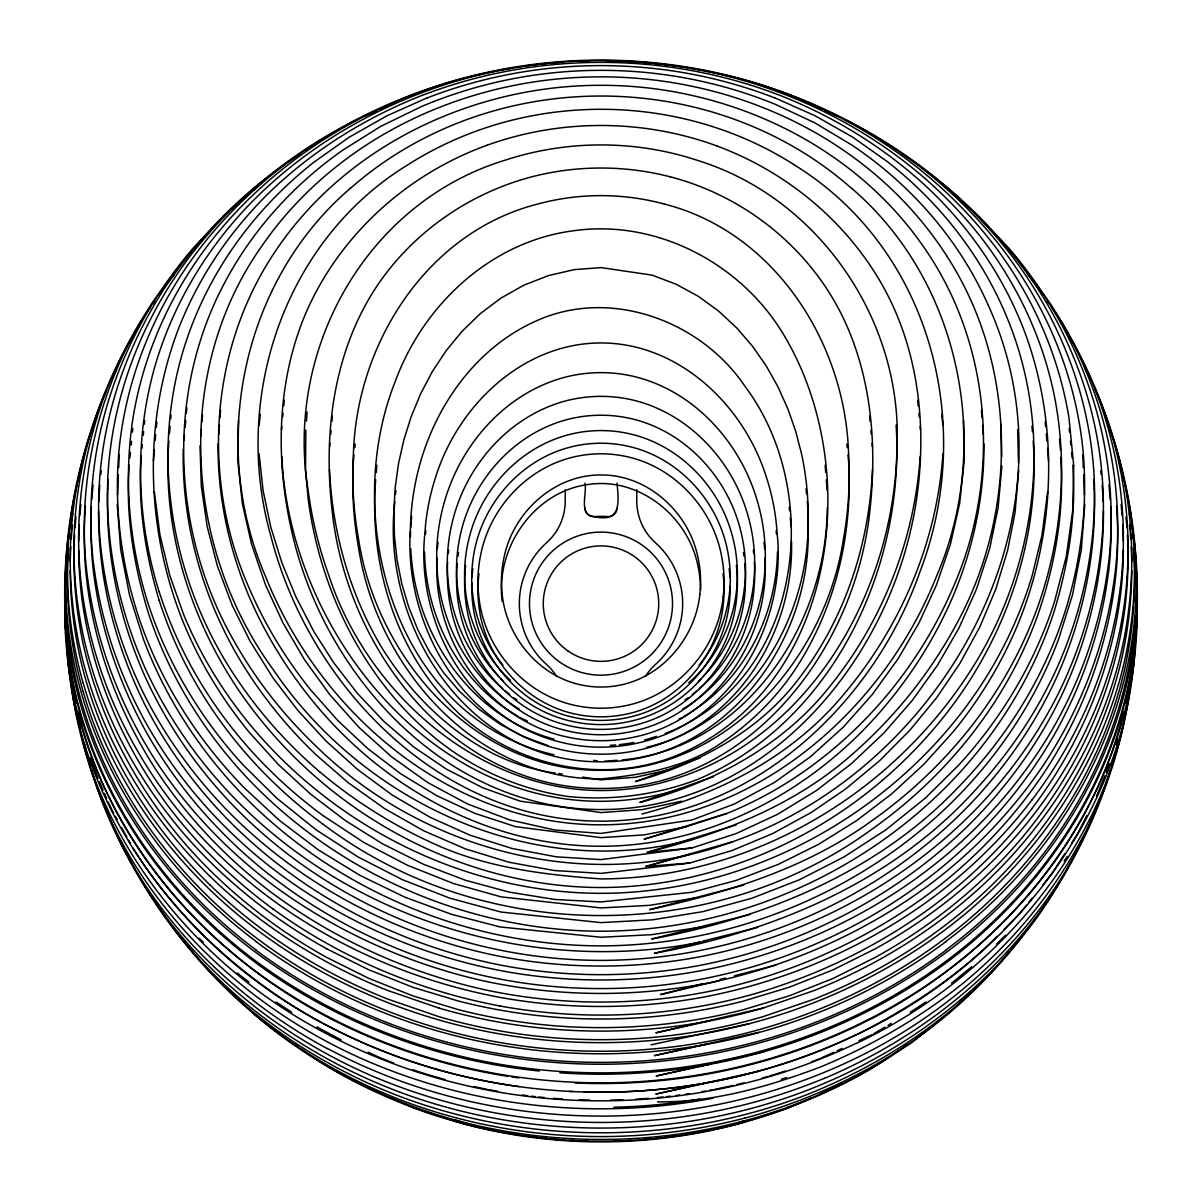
<?xml version="1.0" encoding="UTF-8"?>
<svg xmlns="http://www.w3.org/2000/svg" width="1202" height="1202" viewBox="0 0 1202 1202"><rect width="100%" height="100%" fill="white"/><g stroke="black" fill="none" stroke-linecap="round" stroke-linejoin="round"><path stroke-width="1.5" d="M1135.499 624.003C1137.152 795.153 1022.136 950.301 873.253 1026.418M238.522 420.174L237.891 461.899L242.338 503.443L251.594 544.356L265.627 585.224L282.936 622.786L304.512 659.733L329.784 694.651L358.767 727.195L391.446 756.719L427.732 782.562L467.473 803.943L509.918 819.959L554.558 829.966L601 833.422L691.766 820.049L734.287 804.048L774.238 782.577L810.554 756.704L843.248 727.18L872.231 694.636L898.3 658.471L919.064 622.756L936.373 585.224L950.406 544.341L959.662 503.443L964.109 461.914L963.478 420.189M1094.271 480.049C1096.645 544.686 1083.242 609.189 1056.874 668.162A519.279 468.705 0 0 1 974.236 791.232C891.148 882.358 773.682 931.595 654.294 953.321L699.699 941.947M1094.271 488.658C1096.645 553.296 1083.242 617.798 1056.874 676.771A519.279 468.705 0 0 1 974.236 799.826C878.782 901.801 740.402 960.158 601 960.398C461.598 960.158 323.218 901.801 227.764 799.826A519.279 468.69 0 0 1 145.126 676.756C118.758 617.783 105.34 553.266 107.729 488.628M983.942 443.733C984.363 496.095 973.38 548.097 953.021 596.282A500.753 451.982 0 0 1 890.532 699.474C820.681 786.439 714.003 846.298 601 846.253C487.681 846.298 380.764 786.108 310.897 698.783A500.798 452.012 0 0 1 248.979 596.282C228.68 548.082 217.577 496.095 218.058 443.733M117.556 494.984L118.382 474.88M118.682 467.563L119.058 458.428A466.872 421.391 0 0 1 119.404 454.792M394.857 501.79C380.208 624.965 467.848 763.075 601 761.783C721.035 763.21 809.878 645.97 808.15 532.095A361.667 326.433 0 0 0 807.293 501.429M305.849 430.166L305.503 470.087L308.178 499.085A490.521 442.742 0 0 0 328.852 584.097C352.787 649.921 394.361 710.292 452.042 750.859C486.855 774.689 526.822 790.691 568.636 796.565C611.968 800.878 656.683 794.838 697.43 779.512C832.911 722.117 905.211 567.104 896.106 425.132M306.48 421.106L307.111 412.046M777.454 552.049C776.297 617.828 741.965 683.788 683.803 716.437M218.749 434.463L219.425 425.192M219.981 417.77L220.522 410.363M827.292 507.89C826.45 624.604 745.345 748.47 622.32 759.904M1084.82 504.149L1081.304 549.78L1072.53 594.825L1058.571 639.254A512.383 462.469 0 0 1 957.904 796.28C864.959 890.998 733.611 945.613 601 945.884C468.374 945.598 337.041 890.998 244.081 796.265A512.383 462.469 0 0 1 143.444 639.254L129.47 594.81L120.696 549.78L117.18 504.119M872.502 469.471C869.271 542.598 846.043 615.409 802.065 674.337C762.023 729.914 700.09 763.195 635.407 781.601L700.3 757.801M200.749 436.642L201.35 429.309M201.936 421.977L202.537 414.63M375.67 479.914C369.119 561.049 393.64 646.766 451.201 705.829C509.678 766.816 605.733 787.821 683.232 752.632C836.667 682.691 864.403 468.81 783.644 334.637C741.018 263.313 656.292 218.704 573.144 230.814C490.747 241.512 423.119 305.023 395.218 381.545C340.271 519.444 395.188 718.405 553.852 754.736M376.256 472.596L376.842 465.294M168.881 441.074C162.405 527.347 188.669 614.222 235.923 686.132A496.201 447.85 0 0 0 319.567 780.323C397.471 846.899 498.094 887.301 601 887.527C703.906 887.301 804.544 846.899 882.433 780.308M169.497 433.622L170.113 426.169M170.744 418.702L171.045 414.975M184.056 440.263L184.522 434.869M185.138 427.657L185.754 420.46M186.37 413.248L186.821 407.839M1018.695 470.207L1015.089 512.292L1007.622 550.396L995.707 589.386L979.72 627.159L959.887 663.429L936.463 697.941L909.719 730.365L879.834 760.505L845.382 789.188L811.23 812.462L772.706 833.542L732.018 850.55L689.602 863.066L601 873.388L554.407 870.548L509.122 862.27L465.414 848.897L423.69 830.792L384.43 808.495L348.054 782.577L316.216 754.916A497.282 448.842 0 0 1 234.856 651.123C200.449 589.791 181.742 519.73 183.29 449.278M153.435 460.802L154.397 449.698M155.208 440.458L155.689 434.899M156.335 427.506L156.816 421.947M329.603 446.949L329.934 443.298M330.76 434.162L331.091 430.511M331.917 421.391L332.413 415.907M1001.897 465.91L998.096 507.86L989.562 549.044L976.43 589.25L958.956 628.075L937.47 665.247L912.303 700.405L883.545 733.37L851.407 763.661L816.038 790.811L777.484 814.355L736.21 833.542L691.976 847.966L601 859.61L556.226 856.816L512.232 848.522L470.042 835.195L429.97 817.225L392.378 795.138L357.655 769.55L325.952 740.973L297.435 709.916L272.914 677.778L250.016 641.102L232.226 605.357L217.322 565.811L207.15 526.401L201.335 486.284L200.013 445.807M281.478 429.85L281.824 426.139M282.71 416.854L283.071 413.157M283.777 405.735L284.303 400.176M141.265 455.633C137.614 504.494 145.187 553.611 159.16 600.399M141.986 448.241L142.347 444.545M143.263 435.304L143.624 431.608M144.345 424.216L144.706 420.52M129.17 465.189C125.459 514.606 133.647 564.234 147.891 611.502A505.276 456.054 0 0 0 243.029 773.442C334.051 872.306 466.556 930.934 601 931.219C735.444 930.949 867.934 872.306 958.956 773.457A505.261 456.039 0 0 0 1054.454 610.436C1068.488 563.498 1076.481 514.231 1072.83 465.189M129.906 457.842L130.447 452.328M131.183 444.98L131.544 441.299M132.46 432.119L132.821 428.438M354.049 454.927L353.493 460.321A444.304 401.017 0 0 0 358.421 546.835C376.256 665.878 474.114 779.843 601 778.911C642.905 774.779 685.26 767.672 720.734 743.392C746.232 726.519 768.559 705.364 787.055 681.038C816.068 641.447 834.729 594.975 843.579 546.835A444.304 401.017 0 0 0 848.507 460.306L847.936 454.912M354.815 447.745L355.191 444.139M920.221 456.399C914.497 539.518 882.779 620.517 830.597 685.471C783.088 746.066 713.162 782.983 639.81 802.455L713.627 776.627M942.909 453.785C937.124 541.561 900.929 626.137 844.615 693.344C793.245 755.998 719.367 794.071 641.943 813.979M259.076 425.373L260.338 414.314M1135.529 607.22C1126.98 740.267 1051.66 862.886 945.689 941.527M1135.529 615.83C1126.98 748.876 1051.66 871.495 945.689 950.136M1131.322 677.072C1115.606 838.034 999.493 975.618 856.275 1043.486M1131.773 673.405L1132.449 667.906M1132.9 664.24L1133.351 660.589M1124.952 714.334L1124.02 721.561C1103.466 824.933 1043.141 917.577 962.111 984.047C919.094 1018.394 871.225 1046.01 820.38 1067.015C768.138 1086.728 713.748 1102.429 657.434 1101.873M1047.663 491.798L1042.059 534.83L1032.263 575.307A489.845 442.126 0 0 1 952.705 723.724C867.228 827.442 736.06 893.251 601 893.326C465.94 893.251 334.802 827.442 249.295 723.754A490.566 442.772 0 0 1 183.741 614.793L169.737 575.307L159.941 534.815L154.337 491.798M1130.105 681.264L1125.868 702.945M1134.177 650.237L1135.379 641.117M395.443 494.338L395.954 490.626M1108.334 564.474C1101.227 621.043 1082.581 675.734 1054.68 725.392A529.346 477.78 0 0 1 941.527 858.934C870.488 917.066 784.38 955.875 694.08 971.952A491.888 443.974 0 0 1 507.575 971.892C417.379 955.77 331.406 916.991 260.458 858.919A529.346 477.78 0 0 1 147.32 725.377C119.419 675.719 100.758 621.028 93.666 564.474M1108.334 573.084C1101.227 629.638 1082.581 684.344 1054.68 734.001A529.346 477.78 0 0 1 941.527 867.543C870.488 925.675 784.38 964.485 694.08 980.547A491.888 443.974 0 0 1 507.575 980.486C417.379 964.395 331.406 925.6 260.458 867.528A529.346 477.78 0 0 1 147.32 733.971C119.419 684.329 100.758 629.638 93.666 573.084M1120.384 587.402C1110.573 664.526 1078.945 737.893 1032.112 799.736M1120.384 595.997C1110.573 673.135 1078.945 746.487 1032.112 808.345M1133.982 654.399C1116.373 791.802 1028.491 913.204 912.423 985.91A544.07 491.062 0 0 1 559.847 1072.785M1133.982 663.008C1116.373 800.412 1028.491 921.814 912.423 994.505A544.115 491.107 0 0 1 289.622 994.43C173.434 921.889 85.642 800.352 68.018 662.978M617.047 483.054C619.03 504.449 620.788 522.66 594.073 516.62C578.042 515.207 587.342 492.805 584.953 483.054M1116.342 744.609L1117.65 739.215M1123.539 711.885C1092.182 845.261 992.957 955.154 873.253 1017.809M1110.453 769.761C1075.775 890.742 984.378 989.892 874.68 1048.64A537.73 485.353 0 0 1 327.365 1048.429M1111.414 766.275L1112.857 761.031M1113.818 757.545L1115.276 752.317M1097.201 804.949L1088.381 827.457M1118.431 684.329C1092.333 774.133 1036.995 853.766 965.567 913.595A541.05 488.343 0 0 1 796.656 1009.124A534.319 482.272 0 0 1 452.658 1023.728A541.05 488.343 0 0 1 236.448 913.58C164.614 853.48 109.081 773.292 83.163 682.916M1118.431 692.923C1092.333 782.727 1036.995 862.375 965.567 922.204A541.05 488.343 0 0 1 749.222 1032.323A534.094 482.062 0 0 1 405.299 1017.703A541.05 488.343 0 0 1 236.448 922.174C164.614 862.089 109.081 781.886 83.163 691.511M1104.878 775.741L1096.509 796.115M1106.156 772.285L1109.341 763.631M1080.703 841.595L1076.511 851.707L1066.76 869.422M1086.758 830.777C1037.206 944.487 937.395 1030.775 824.332 1078.389M1086.653 815.767L1077.623 833.782L1071.748 842.902M1064.987 872.652C1007.892 978.067 906.443 1054.695 794.762 1094.932A529.301 477.75 0 0 1 407.253 1094.887C295.512 1054.74 194.108 978.037 136.998 872.622M1047.017 901.004L1040.376 912.258L1026.162 931.129M129.365 342.405L135.21 333.224M1064.882 853.555L1052.141 873.343L1042.795 884.927M140.394 321.941L150.656 306.961M152.714 303.971L154.757 300.981M159.896 293.498L166.056 284.513M1016.321 943.435L1020.423 937.485M1064.131 861.008L1067.361 856.395M1023.984 934.044C969.097 1007.787 890.532 1061.561 805.565 1095.172A522.389 471.5 0 0 1 389.764 1092.498C297.765 1055.055 214.317 992.777 160.031 908.832M699.083 665.006C716.482 644.497 726.744 618.429 729.599 591.79A170.684 154.051 0 0 0 727.345 549.69C717.624 501.504 680.167 459.675 632.252 447.249A111.996 101.088 0 0 0 570.094 447.159C522.029 459.48 484.391 501.384 474.655 549.69A170.684 154.051 0 0 0 472.401 591.79C475.256 618.429 485.518 644.497 502.917 665.006M1026.463 905.196L1019.461 913.881L1003.67 929.717M1028.792 902.296L1032.293 897.954M167.078 283.011L174.2 274.642M1009.019 951.939C942.458 1034.742 846.659 1090.83 744.714 1118.145M1012.67 947.687L1015.104 944.862M1005.563 935.141L996.428 944.261M698.407 681.534L700.766 678.995M703.14 676.471C729.073 650.057 743.557 613.546 745.36 576.78A197.474 178.227 0 0 0 739.906 527.693C726.624 477.78 687.694 434.643 637.556 420.294A121.552 109.713 0 0 0 564.895 420.174C514.546 434.388 475.406 477.63 462.094 527.693A197.474 178.227 0 0 0 456.64 576.78C458.428 613.561 472.942 650.057 498.86 676.486M195.911 246.981L186.806 256.462L153.405 300.981A492.895 444.875 0 0 0 85.432 558.72C91.743 631.23 117 701.142 156.56 762.083A533.448 481.491 0 0 0 272.028 884.356C334.622 930.799 406.772 963.433 482.723 980.712A502.541 453.59 0 0 0 719.036 980.757C795.078 963.508 867.303 930.844 929.957 884.356A533.448 481.491 0 0 0 1045.424 762.098C1084.985 701.157 1110.287 631.245 1116.538 558.735A492.88 444.875 0 0 0 1050.052 303.204L1035.899 284.228M350.428 188.248C240.971 281.824 208.757 445.822 265.627 576.614C319.612 712.455 450.044 824.918 601 824.812C751.956 824.918 882.388 712.455 936.373 576.614C993.228 445.882 961.059 281.959 851.692 188.353M997.089 936.313C956.567 977.316 907.6 1009.079 856.275 1034.877M951.398 1010.807L911.447 1042.9L872.532 1067.902A499.641 450.975 0 0 1 787.626 1107.222M957.934 1004.541L971.036 991.981M973.665 989.471L978.894 984.453M246.5 207.495C302.709 148.402 374.904 106.016 452.673 82.202A471.034 425.147 0 0 1 744.594 80.834C834.774 107.233 917.922 159.16 977.196 232.542A447.835 404.203 0 0 1 1053.673 392.528C1068.623 464.558 1061.892 540.119 1036.89 609.159A496.877 448.466 0 0 1 871.014 821.342C805.52 868.67 727.616 892.515 649.591 909.644L743.768 885.108M971.727 966.708L951.533 983.191M928.785 1028.281L917.156 1037.311M688.791 682.691C713.387 661.566 729.584 631.441 735.233 599.633A181.727 164.013 0 0 0 732.048 534.815C719.036 486.254 679.325 445.161 629.863 433.862A116.053 104.739 0 0 0 572.347 433.817C522.795 445.04 482.994 486.194 469.937 534.815A181.727 164.013 0 0 0 466.752 599.633C472.176 630.374 487.546 659.267 510.519 680.452M692.367 694.41L696.604 690.955M699.429 688.656C731.237 661.235 750.379 620.713 754.075 579.094A216.465 195.37 0 0 0 746.773 511.511C731.147 460.486 690.744 416.508 638.863 401.603A126.39 114.07 0 0 0 563.618 401.468C511.511 416.223 470.883 460.336 455.212 511.526A216.465 195.37 0 0 0 447.925 579.094C451.621 620.698 470.763 661.22 502.556 688.656M882.433 771.714C804.544 838.29 703.906 878.692 601 878.917C541.997 874.62 482.648 867.288 428.708 841.325C389.418 823.039 352.742 799.585 319.567 771.714M925.825 1002.017L910.32 1012.204M260.939 183.59L224.278 215.218L193.868 247.327A488.703 441.089 0 0 0 93.531 564.489M908.186 1043.787C867.664 1074.197 821.492 1096.314 773.863 1113.142A495.359 447.099 0 0 1 428.107 1113.097C383.348 1097.291 339.865 1076.887 301.206 1049.151M284.724 164.659C237.185 197.128 197.308 239.919 165.05 287.428A481.566 434.658 0 0 0 98.624 513.044C100.006 576.614 116.489 639.179 144.856 695.988A525.049 473.904 0 0 0 230.799 814.039C303.174 886.205 397.081 935.366 497.087 955.785A480.575 433.772 0 0 0 704.838 955.8C804.859 935.396 898.796 886.22 971.186 814.054A525.049 473.904 0 0 0 1057.129 696.003C1085.511 639.194 1102.009 576.644 1103.361 513.059A481.566 434.658 0 0 0 1036.98 287.488C1001.551 234.465 955.56 188.774 902.131 153.916M287.774 162.495L299.944 153.856M682.556 709.24C733.536 678.679 764.141 620.232 765.253 561.379A240.46 217.036 0 0 0 756.869 499.431C739.786 442.201 694.651 391.792 635.708 376.902A129.981 117.315 0 0 0 566.668 376.797C507.529 391.582 462.199 442.126 445.116 499.491A240.46 217.036 0 0 0 436.747 561.424C437.859 620.262 468.479 678.694 519.444 709.24M685.02 699.819L688.13 697.851M873.824 1033.645L884.942 1027.124M888.113 1025.261L891.283 1023.398M306.044 149.544L309.199 147.741M841.746 1083.303L820.185 1094.045M679.175 718.886L682.33 717.369M691.976 847.966L647.307 852.308C721.035 833.978 793.681 805.911 851.407 755.051C895.265 716.948 931.971 670.926 958.956 619.466C1018.304 507.109 1016.622 364.011 947.071 256.462M356.603 120.02C292.161 151.542 235.412 198.21 191.163 254.644A474.79 428.528 0 0 0 107.684 480.019M365.077 116.098L376.932 110.614M380.328 109.051L395.578 101.99M726.759 813.499C790.871 787.656 846.899 744.233 890.532 690.865A500.753 451.982 0 0 0 953.021 587.673C1000.905 479.598 992.777 347.919 925.555 249.685C854.231 144.165 726.864 85.087 601 85.312C475.136 85.087 347.769 144.165 276.445 249.67C209.238 347.904 201.08 479.598 248.979 587.673A500.798 452.012 0 0 0 310.897 690.173L337.837 720.599L367.842 748.666L400.822 773.848L436.657 795.634L475.121 813.453L515.643 826.676L601 837.644L644.107 834.879L686.177 826.721L726.759 813.499L644.107 839.176L686.177 826.721M833.767 1052.261L820.38 1058.406A542.162 489.349 0 0 1 811.726 1061.727M837.118 1050.713L842.136 1048.414M858.859 1040.722L872.246 1034.576M665.187 733.536C801.013 681.158 826.435 494.758 744.804 386.067C700.285 320.153 609.174 287.083 535.19 321.4C476.007 348.084 435.455 405.51 419.092 467.157A317.719 286.767 0 0 0 410.408 528.234C403.556 622.726 460.576 724.025 555.82 748.32A160.407 144.781 0 0 0 644.527 748.741C735.624 726.354 794.282 632.357 791.502 541.351M427.026 97.918L386.939 115.783L349.121 137.253L314.007 162.12A424.892 383.498 0 0 0 191.268 326.929C147.245 442.141 167.634 576.013 235.923 677.522A496.201 447.865 0 0 0 319.567 771.714M422.218 95.304C366.971 117.06 315.735 148.702 272.493 189.48A436.777 394.226 0 0 0 177.911 330.25C142.602 424.096 146.058 530.833 183.741 623.402A490.566 442.772 0 0 0 249.295 732.364L278.323 764.502L310.537 794.086L345.62 820.771L382.416 843.759L423.675 864.358L465.85 880.405L509.648 892.2L554.783 899.457L601 901.936L692.006 892.275L735.849 880.51L778.085 864.463L818.457 844.39L856.38 820.771L891.478 794.056L923.692 764.472L952.72 732.349A490.566 442.772 0 0 0 1018.259 623.402C1055.942 530.848 1059.398 424.126 1024.089 330.31A436.777 394.226 0 0 0 929.537 189.51C886.295 148.732 835.074 117.075 779.828 95.319A455.813 411.415 0 0 0 422.233 95.364M811.605 1097.726L785.883 1108.74L741.198 1123.179A483.88 436.747 0 0 1 462.755 1123.69L414.9 1108.289L391.552 1098.252M487.005 145.277C405.585 174.575 336.68 237.665 303.76 318.079C276.25 386.593 275.664 463.431 292.507 534.635C325.592 677.087 447.159 809.787 601 809.562C768.604 809.712 893.371 655.826 916.45 499.987C927.163 427.386 919.004 350.563 882.734 285.821C846.418 221.183 786.123 171.585 716.783 145.923M732.018 841.941C942.864 768.514 1085.511 515.943 987.428 303.415A411.204 371.148 0 0 0 852.098 145.202L814.776 122.829L774.974 104.183A422.067 380.944 0 0 0 421.466 106.557L380.613 126.42L342.555 150.28A410.874 370.847 0 0 0 225.781 280.637C165.08 392.333 171.721 533.327 234.856 642.514A497.282 448.842 0 0 0 316.201 746.322C423.48 851.332 589.566 894.724 732.018 841.941L645.79 866.462L689.602 863.066M750.078 914.467L651.679 938.987C765.178 918.012 876.994 872.517 957.904 787.671A512.383 462.469 0 0 0 1058.556 630.644C1079.727 573.008 1088.576 511.06 1082.942 449.848A466.872 421.391 0 0 0 994.249 238.522C931.79 162.51 844.811 108.976 750.709 81.691A496.486 448.121 0 0 0 703.546 70.512M709.946 1020.814L655.856 1032.818L762.819 1008.132L814.009 990.583A540.089 487.486 0 0 0 991.92 876.438C1052.411 817.165 1097.982 742.49 1119.227 660.259A503.037 454.025 0 0 0 1094.797 388.562M644.527 740.131L656.577 736.285M739.095 1122.428L744.384 1120.76M647.307 852.308L736.21 824.933M645.79 866.462L689.602 854.457M687.574 987.668L660.529 994.565L719.036 980.757M691.18 986.752L701.983 983.987M720.013 979.39L725.422 978.007M734.437 975.708L775.906 965.146M703.32 941.031L757.801 927.388M764.111 1051.66L656.187 1076L710.728 1064.146M668.688 769.821L635.407 777.288L601 779.843L582.639 777.108M759.063 1032.308L654.369 1055.641L705.935 1044.403M758.146 1071.358L655.811 1094.075L706.581 1082.942M677.673 789.894C469.02 851.497 290.929 652.401 281.779 456.399M651.048 1044.838L749.222 1023.698M681.639 801.208L641.943 809.667L601 812.567L520.045 801.133L482.843 787.791L446.528 769.22L413.728 746.998L383.994 721.516L357.4 693.359L333.901 663.008L313.872 631.576L295.842 596.748L281.839 562.641L270.766 527.002L263.103 490.641L259.091 453.785M646.661 747.268C745.946 723.859 807.909 621.569 808.15 523.501A361.667 326.433 0 0 0 801.464 453.53L795.589 430.977L788.136 409.551L777.964 386.789L766.215 365.904L752.407 346.101L736.871 328.056L718.375 310.882L698.167 296.233L675.9 284.138L652.04 275.123L601 267.595L574.24 269.639L548.322 275.619L523.696 285.265L500.843 298.171L480.244 313.707L461.944 331.451L445.942 350.939L432.209 371.794L420.67 393.715L411.204 416.553L403.782 440.157L398.553 463.476L395.173 487.591L393.79 511.872L394.436 536.137L397.096 560.207L401.859 584.037L408.83 607.461L418.071 630.224L429.67 652.085L443.643 672.744L460.05 691.886L478.937 709.21L500.077 724.235L523.231 736.495L548.127 745.631M691.976 839.357C533.538 882.478 362.433 802.08 272.914 669.168C184.041 547.12 173.373 370.276 262.352 245.298A395.849 357.279 0 0 1 427.026 112.507A402.61 363.38 0 0 1 780.323 114.896A395.774 357.219 0 0 1 947.101 256.447M697.325 897.654L649.591 905.331L601 907.931L501.174 896.887L453.304 883.47L407.313 865.185L363.755 842.422L323.143 815.662M706.731 940.82C535.296 977.331 347.378 919.831 227.764 791.216A519.279 468.69 0 0 1 145.126 668.147C118.758 609.189 105.34 544.671 107.729 480.034M701.517 927.012L651.679 934.675L601 937.275L500.182 926.952L451.651 914.376L404.849 897.158L360.224 875.522L318.5 849.994L279.42 820.425L244.081 787.656A512.383 462.469 0 0 1 143.444 630.644C122.258 572.993 113.424 511.045 119.058 449.818A466.872 421.391 0 0 1 207.766 238.507C270.225 162.495 357.234 108.946 451.351 81.676A496.486 448.121 0 0 1 498.514 70.497M604.546 761.167L616.987 760.28M593.743 760.385L597.379 760.896M555.084 773.021C481.611 763.09 420.565 709.556 382.236 648.374C349.767 594.464 332.293 532.231 329.498 469.501M558.765 773.562L562.431 774.103M500.092 1006.014C418.416 990.718 340.241 957.724 272.929 908.922M454.01 1119.633L462.845 1122.413M670.205 176.814C744.549 196.031 809.517 248.078 842.963 317.388C871.48 376.737 877.039 444.334 870.038 509.077C856.275 647.638 750.394 789.068 601 788.452C451.606 789.068 345.74 647.653 331.962 509.107C323.488 433.862 333.209 353.929 374.889 289.186C411.099 233.473 468.705 193.071 532.922 176.529A250.963 226.517 0 0 1 670.205 176.814M554.062 739.125C470.222 716.888 414.344 633.214 410.783 548.788M438.925 1008.057L387.765 990.493A540.089 487.486 0 0 1 210.08 876.423M664.39 204.07C774.328 232.001 844.57 342.119 848.507 451.697A444.304 401.017 0 0 1 843.579 538.226C825.759 657.269 727.871 771.233 601 770.302C474.114 771.233 376.256 657.269 358.421 538.241A444.304 401.017 0 0 1 353.493 451.727C357.415 342.044 427.777 231.836 537.85 204.009A219.53 198.135 0 0 1 664.39 204.07M803.041 100.893L821.732 108.991M381.545 1093.955L360.224 1083.287M774.974 97.918L815.106 115.798L852.939 137.298L888.053 162.165A424.892 383.498 0 0 1 1010.732 326.929C1054.755 442.141 1034.366 575.998 966.092 677.507A496.201 447.865 0 0 1 882.433 771.714M341.188 1039.895L316.892 1026.959M368.067 1052.216L381.515 1058.361A542.162 489.349 0 0 0 393.625 1063.004M825.113 110.569L836.968 116.083M845.442 120.02C909.854 151.587 966.618 198.225 1010.852 254.659A474.79 428.528 0 0 1 1094.316 480.049M377.653 1078.374C256.101 1027.425 149.754 930.694 104.799 804.934M519.519 717.293L527.393 721.05M326.598 948.739L368.698 969.744L412.752 987.233L458.428 1001.041A520.316 469.636 0 0 0 743.527 1001.056L789.233 987.248L833.271 969.759L875.356 948.754A538.541 486.089 0 0 0 1018.259 833.587C1066.354 777.409 1101.723 710.307 1118.206 638.067A500.558 451.787 0 0 0 1072.725 342.42M892.891 147.801L896.046 149.589M291.62 1012.159L276.159 1002.002M327.245 1048.595C217.712 989.667 126.075 890.817 91.547 769.746M513.795 697.806L516.89 699.759M518.017 716.332C459.96 683.653 425.718 617.768 424.546 552.079M323.143 824.272C480.98 943.705 710.803 946.305 870.984 829.906A496.877 448.466 0 0 0 1036.83 617.738C1054.92 566.488 1064.626 511.842 1060.75 457.421M793.53 164.434C930.844 248.363 976.234 424.697 920.161 571.235C873.238 705.619 748.981 821.477 601 821.161C439.556 821.251 308.644 685.245 270.766 535.611C231.64 397.982 284.258 239.904 408.545 164.389A334.066 301.522 0 0 1 793.56 164.389M283.266 1036.154L273.139 1028.221M293.724 1043.727L298.216 1046.987M248.949 982.079L237.155 972.959M505.366 690.94L509.573 694.365M256.311 941.527C150.325 862.886 75.035 740.252 66.471 607.205M256.311 950.136C150.325 871.495 75.035 748.861 66.471 615.815M944.532 186.145L969.428 207.946M973.575 211.582L1008.944 248.258A488.703 441.089 0 0 1 1108.469 564.489M199.126 938.296L203.198 942.022M230.664 991.665L245.253 1005.668M250.557 1010.762L254.539 1014.578C313.647 1065.212 384.49 1101.107 459.54 1121.226A506.207 456.895 0 0 0 787.656 1107.297M1005.097 245.959L1015.209 256.477L1033.72 281.298M501.219 679.01L503.578 681.519M210.065 876.438C149.574 817.135 104.003 742.49 82.773 660.229A503.052 454.055 0 0 1 105.776 391.792M210.065 885.048C149.574 825.744 104.003 751.085 82.773 668.838A503.052 454.055 0 0 1 70.227 570.574M186.851 944.802C244.306 1018.184 324.029 1072.244 411.294 1103.932A515.012 464.843 0 0 0 744.684 1118.085M1027.83 274.687L1034.952 283.056M133.046 848.266C176.739 917.291 238.071 974.071 308.448 1015.209A543.274 490.356 0 0 0 518.873 1086.593M152.534 898.089L157.883 905.767M181.547 937.47L184.627 941.932M1035.989 284.558L1042.134 293.543M1047.273 301.026L1049.316 304.016M1051.374 307.006L1061.636 321.971A497.012 448.601 0 0 1 1120.399 587.402M1065.648 331.482L1072.65 342.45M113.604 813.108L107.97 801.704M115.377 816.308L117.135 819.509M121.567 827.502L126.856 837.088M128.629 840.288L130.402 843.473M135.225 869.407L125.474 851.677L121.237 841.46M98.143 778.31L90.24 757.891M99.556 781.661L103.056 790.014M104.454 793.35L106.572 798.368M79.107 720.178L81.225 727.36M84.32 743.572L85.763 748.801M89.128 761.016L90.586 766.26M76.132 702.93L71.895 681.264M78.461 711.885C109.803 845.216 208.983 955.094 328.642 1017.748A544.506 491.468 0 0 0 507.89 1076.316M79.813 728.622L76.808 712.486M80.729 732.168C113.965 886.67 237.29 1009.755 381.515 1066.97A542.282 489.454 0 0 0 713.147 1098.207M159.16 591.805C136.442 519.324 133.978 440.668 154.607 367.406A447.85 404.218 0 0 1 246.515 207.51M68.018 654.369C85.612 791.772 173.494 913.189 289.562 985.895A544.07 491.062 0 0 0 539.247 1071.012M67.763 641.658C83.524 769.671 160.347 884.822 264.545 958.79A542.898 490.01 0 0 0 937.455 958.79C1041.954 884.612 1118.927 768.98 1134.372 640.546A502.616 453.65 0 0 0 1132.449 528.519M66.621 641.102C80.068 772.555 157.717 891.749 264.545 967.4A542.943 490.055 0 0 0 937.47 967.415C1041.939 893.206 1118.927 777.589 1134.372 649.155A502.616 453.65 0 0 0 1137.107 587.327M81.601 587.387C91.427 664.511 123.055 737.878 169.873 799.721A536.588 484.316 0 0 0 272.929 900.313C340.241 949.129 418.416 982.109 500.092 997.405A511.421 461.598 0 0 0 701.818 997.42C783.524 982.109 861.744 949.159 929.071 900.313A536.588 484.316 0 0 0 1032.127 799.736M81.601 595.997C91.427 673.12 123.055 746.487 169.873 808.33A536.588 484.316 0 0 0 272.929 908.922M1059.488 439.196L1060.51 450.119M941.662 414.329L942.924 425.373M846.809 444.124L847.185 447.715M1069.179 428.468L1069.54 432.134M1070.456 441.329L1070.817 444.995M1071.553 452.343L1072.094 457.857M789.218 507.079L789.564 510.685M790.285 517.882L791.186 526.897M917.637 400.356L918.178 405.885M918.899 413.248L919.26 416.944M920.161 426.154L920.522 429.85M869.587 415.877L870.083 421.361M870.909 430.481L871.24 434.132M872.066 443.268L872.397 446.919M1045.199 421.331L1045.665 426.725M1046.281 433.907L1046.882 441.089M1047.498 448.271L1048.565 460.832M1031.947 426.079L1032.398 431.683M1033.149 441.029C1039.55 527.317 1013.376 614.207 966.092 686.117A496.201 447.865 0 0 1 882.433 780.323M825.143 465.264L825.729 472.566M826.33 479.883L827.201 490.852M981.478 410.378L982.019 417.785M982.575 425.207L983.251 434.478M70.122 666.945L70.347 670.656M69.671 668.132C81.15 817.886 180.24 950.481 308.448 1023.819A543.424 490.476 0 0 0 856.17 1043.306M1083.318 467.593L1082.942 458.458A466.872 421.391 0 0 0 1082.596 454.822M1083.618 474.91L1084.444 494.999M1017.643 429.79L1018.5 462.86M1000.815 424.186L1001.657 456.835M502.151 601.331C495.419 548.157 533.493 491.888 587.808 484.556C638.532 476.548 687.514 515.673 697.671 564.715A137.208 123.851 0 0 1 700.586 590.302M66.501 623.988C64.848 795.108 179.804 950.241 328.642 1026.358A544.596 491.543 0 0 0 873.208 1026.358M636.76 489.635L636.76 500.873A56.314 56.314 0 0 0 655.496 542.823A81.661 81.661 0 0 1 655.496 664.451A56.314 56.314 0 0 0 645.369 676.471M565.24 489.635L565.24 500.873A56.314 56.314 0 0 1 546.504 542.823A81.661 81.661 0 0 0 546.504 664.451A56.314 56.314 0 0 1 556.631 676.471M1110.663 506.959A488.703 441.089 0 0 1 1108.469 573.099M1108.965 485.052A488.703 441.089 0 0 1 1110.227 499.656M93.621 573.084A488.147 440.593 0 0 1 91.382 507.019M91.803 499.671A488.147 440.593 0 0 1 93.08 485.037M1116.568 506.192A492.88 444.875 0 0 1 1116.568 567.344C1110.257 639.84 1084.985 709.766 1045.424 770.707A533.448 481.491 0 0 1 929.957 892.966C867.303 939.453 795.078 972.117 719.036 989.366A502.541 453.59 0 0 1 482.723 989.321C406.772 972.042 334.622 939.408 272.028 892.951A533.448 481.491 0 0 1 156.56 770.692C117.015 709.751 91.713 639.84 85.462 567.329A492.895 444.875 0 0 1 85.432 506.177M81.601 587.387A497.027 448.601 0 0 1 140.379 321.926M1123.359 550.291A497.012 448.601 0 0 1 1120.399 596.012M1121.12 504.509A497.012 448.601 0 0 1 1122.127 515.478M1122.743 524.628A497.012 448.601 0 0 1 1123.329 541.125M1032.127 808.345A536.588 484.316 0 0 1 929.056 908.922C875.311 947.792 814.776 976.7 750.995 994.805A512.022 462.139 0 0 1 500.092 1006.029M81.601 595.997A497.027 448.601 0 0 1 78.641 550.276M78.671 541.125A497.027 448.601 0 0 1 79.257 524.613M79.873 515.463A497.027 448.601 0 0 1 80.88 504.509M129.29 342.375A500.558 451.787 0 0 0 83.809 638.052C100.247 710.292 135.646 777.409 183.726 833.572A538.541 486.074 0 0 0 326.613 948.724M1127.416 534.995A500.558 451.787 0 0 1 1118.191 646.661C1101.753 718.916 1066.339 786.018 1018.259 842.196A538.541 486.089 0 0 1 875.356 957.348L833.271 978.368L789.233 995.842L743.527 1009.665A520.271 469.591 0 0 1 458.428 1009.665L412.752 995.842L368.698 978.338L326.598 957.348A538.541 486.074 0 0 1 183.726 842.181C135.631 786.003 100.277 718.901 83.794 646.661A500.558 451.787 0 0 1 74.584 534.965M1126.019 516.935A500.558 451.787 0 0 1 1126.95 527.768M75.05 527.723A500.558 451.787 0 0 1 75.981 516.89M113.664 374.859A503.052 454.055 0 0 1 116.188 369.84M762.834 1008.132A527.678 476.277 0 0 1 438.91 1008.087M1085.181 368.593A503.037 454.025 0 0 1 1086.818 371.824M1087.645 373.491A503.037 454.025 0 0 1 1089.282 376.812M1131.773 570.619A503.037 454.025 0 0 1 1119.227 668.868C1097.982 751.1 1052.411 825.759 991.92 885.048A540.089 487.486 0 0 1 814.009 999.193L762.819 1016.727A527.618 476.217 0 0 1 438.91 1016.682L387.765 999.102A540.089 487.486 0 0 1 210.08 885.033M1129.504 524.838A503.037 454.025 0 0 1 1130.782 539.458M1131.232 546.79A503.037 454.025 0 0 1 1131.728 561.454M70.272 561.424A503.052 454.055 0 0 1 70.768 546.745M71.218 539.428A503.052 454.055 0 0 1 72.511 524.793M83.073 682.931A504.87 455.693 0 0 1 96.701 417.229M1106.636 420.655A504.885 455.693 0 0 1 1118.536 684.344M1133.426 547.661A504.885 455.693 0 0 1 1118.536 692.953M1129.399 513.494A504.885 455.693 0 0 1 1129.955 517.07M1130.977 524.237A504.885 455.693 0 0 1 1131.443 527.828M1132.269 535.04A504.885 455.693 0 0 1 1132.645 538.631M83.073 691.541A504.87 455.693 0 0 1 68.574 547.646M69.355 538.631A504.87 455.693 0 0 1 69.731 535.025M70.557 527.828A504.87 455.693 0 0 1 71.023 524.222M72.045 517.055A504.87 455.693 0 0 1 72.601 513.479M66.365 607.22A504.194 455.077 0 0 1 76.778 485.413M77.649 481.777A504.194 455.077 0 0 1 79.512 474.55M80.489 470.944A504.194 455.077 0 0 1 82.021 465.565M945.839 941.692A540.87 488.177 0 0 1 256.161 941.692M1119.468 463.807A504.194 455.077 0 0 1 1121.511 470.974M1122.488 474.58A504.194 455.077 0 0 1 1124.351 481.807M1125.237 485.443A504.194 455.077 0 0 1 1135.635 607.22M1135.544 562.025A504.194 455.077 0 0 1 1136.04 608.422M945.839 950.301A540.87 488.177 0 0 1 256.161 950.301M66.365 615.815A504.194 455.077 0 0 1 66.395 562.882M70.933 523.14A504.194 455.077 0 0 1 71.534 519.549M67.778 641.658A502.616 453.65 0 0 1 69.551 528.489M1134.252 550.125A502.616 453.65 0 0 1 1134.688 553.837M1135.635 563.122A502.616 453.65 0 0 1 1136.716 578.012M67.778 650.267A502.616 453.65 0 0 1 64.893 587.447M65.284 578.087A502.616 453.65 0 0 1 66.365 563.122M67.312 553.806A502.616 453.65 0 0 1 67.748 550.095M68.108 654.354A500.092 451.381 0 0 1 64.938 589.821M65.434 578.748A500.092 451.381 0 0 1 66.065 569.523M1137.062 589.836A500.107 451.381 0 0 1 1133.877 654.384M1135.935 569.523A500.107 451.381 0 0 1 1136.566 578.748M1137.062 598.446A500.107 451.381 0 0 1 1133.877 662.993M68.108 662.963A500.092 451.381 0 0 1 64.938 598.431M873.208 1017.733A544.506 491.468 0 0 1 574.917 1082.987M518.979 1077.939A544.506 491.468 0 0 1 511.586 1076.887M856.155 1034.682A543.274 490.356 0 0 1 584.202 1091.972M572.978 1091.566A543.274 490.356 0 0 1 569.237 1091.371M785.432 1071.027A542.162 489.349 0 0 1 769.415 1076M767.627 1076.526A542.162 489.349 0 0 1 762.248 1078.059M744.203 1082.822A542.162 489.349 0 0 1 736.931 1084.58M733.295 1085.421A542.162 489.349 0 0 1 714.98 1089.267M713.147 1089.628A542.162 489.349 0 0 1 709.465 1090.319M705.784 1090.98A542.162 489.349 0 0 1 702.088 1091.626M689.122 1093.7A542.162 489.349 0 0 1 685.41 1094.241M679.821 1095.007A542.162 489.349 0 0 1 676.095 1095.488M670.506 1096.164A542.162 489.349 0 0 1 666.764 1096.6M663.038 1096.99A542.162 489.349 0 0 1 657.434 1097.546M648.359 1098.343A542.162 489.349 0 0 1 635.633 1099.214M622.876 1099.815A542.162 489.349 0 0 1 610.105 1100.146M590.047 1100.115A542.162 489.349 0 0 1 579.079 1099.815M562.641 1098.989A542.162 489.349 0 0 1 553.536 1098.327M544.446 1097.546A542.162 489.349 0 0 1 538.842 1096.975M535.115 1096.585A542.162 489.349 0 0 1 531.374 1096.164M527.648 1095.713A542.162 489.349 0 0 1 522.044 1094.992M497.913 1091.281A542.162 489.349 0 0 1 488.703 1089.598M486.87 1089.237A542.162 489.349 0 0 1 474.039 1086.608M444.995 1079.516A542.162 489.349 0 0 1 412.902 1069.81M786.619 1077.518A537.519 485.157 0 0 1 781.42 1079.216M699.774 1099.094A537.519 485.157 0 0 1 613.876 1107.222M824.302 1078.314A534.379 482.333 0 0 1 377.683 1078.314M693.885 1132.99A470.267 424.456 0 0 1 690.218 1133.636M686.552 1134.267A470.267 424.456 0 0 1 682.871 1134.868M677.357 1135.71A470.267 424.456 0 0 1 671.813 1136.506M668.117 1137.002A470.267 424.456 0 0 1 664.405 1137.468M658.846 1138.129A470.267 424.456 0 0 1 655.135 1138.519M649.561 1139.075A470.267 424.456 0 0 1 642.123 1139.721M630.93 1140.488A470.267 424.456 0 0 1 614.087 1141.179M587.883 1141.179A470.267 424.456 0 0 1 571.04 1140.488M559.832 1139.721A470.267 424.456 0 0 1 552.379 1139.075M546.805 1138.519A470.267 424.456 0 0 1 543.094 1138.114M537.534 1137.468A470.267 424.456 0 0 1 533.823 1136.987M530.127 1136.491A470.267 424.456 0 0 1 524.583 1135.71M519.054 1134.853A470.267 424.456 0 0 1 515.373 1134.252M511.706 1133.621A470.267 424.456 0 0 1 508.04 1132.975M323.128 815.677A496.967 448.556 0 0 1 159.205 591.79M323.128 824.287A496.967 448.556 0 0 1 159.205 600.399M427.056 97.978A439.812 396.976 0 0 1 774.944 97.978M350.503 188.308A358.016 323.143 0 0 1 851.617 188.413M487.005 145.262A307.562 277.602 0 0 1 716.783 145.908M806.001 488.838A361.667 326.433 0 0 1 806.617 494.232M633.875 742.49A160.392 144.766 0 0 1 619.406 744.609M615.74 744.955A160.392 144.766 0 0 1 610.21 745.33M410.408 536.828A317.719 286.767 0 0 1 410.588 531.239M410.783 527.513A317.719 286.767 0 0 1 411.67 516.334M776.131 530.713A273.906 247.221 0 0 1 776.492 534.229M425.493 534.259A273.906 247.221 0 0 1 425.869 530.743M763.976 542.192A240.46 217.036 0 0 1 764.667 549.119M765.178 557.803A240.46 217.036 0 0 1 765.253 569.988C764.803 646.09 711.193 720.704 635.287 736.886A141.566 127.773 0 0 1 566.608 736.871C490.777 720.644 437.227 646.09 436.747 570.033A240.46 217.036 0 0 1 436.822 557.863M437.333 549.179A240.46 217.036 0 0 1 438.024 542.252M753.308 550.231A216.465 195.37 0 0 1 753.699 553.626M754.42 562.13A216.465 195.37 0 0 1 754.075 587.703C749.342 652.896 702.419 713.748 638.277 729.975A133.738 120.711 0 0 1 563.513 729.914C499.461 713.612 452.673 652.821 447.925 587.703A216.465 195.37 0 0 1 447.58 562.145M448.286 553.641A216.465 195.37 0 0 1 448.692 550.246M743.407 552.484A197.474 178.227 0 0 1 743.948 556.105M744.804 563.407A197.474 178.227 0 0 1 745.36 585.389C743.482 648.569 698.873 708.654 637.03 724.656A126.42 114.1 0 0 1 564.775 724.596C503.022 708.519 458.518 648.494 456.64 585.389A197.474 178.227 0 0 1 457.196 563.407M458.052 556.12A197.474 178.227 0 0 1 458.593 552.484M736.375 565.466A181.727 164.013 0 0 1 735.233 608.242C726.444 662.452 683.773 709.871 629.638 721.455A119.569 107.91 0 0 1 572.272 721.425C518.182 709.826 475.541 662.422 466.767 608.242A181.727 164.013 0 0 1 465.625 565.466M729.103 568.741A170.684 154.051 0 0 1 729.975 577.516M730.275 586.321A170.684 154.051 0 0 1 729.599 600.384C724.896 654.354 684.855 703.591 631.831 716.572A113.874 102.786 0 0 1 569.973 716.512C517.04 703.47 477.089 654.294 472.401 600.399A170.684 154.051 0 0 1 471.785 582.79M472.025 577.516A170.684 154.051 0 0 1 472.897 568.741M723.033 573.73A161.248 145.532 0 0 1 723.153 605.402C717.714 657.81 676.711 704.612 624.559 714.484A108.631 98.053 0 0 1 577.26 714.454C525.199 704.507 484.271 657.734 478.847 605.402A161.248 145.532 0 0 1 478.967 573.73M1093.775 479.418A474.79 428.528 0 0 1 1094.316 488.658M107.684 488.628A474.79 428.528 0 0 1 108.225 479.388M500.348 70.152A496.486 448.121 0 0 1 513.224 67.898M516.92 67.312A496.486 448.121 0 0 1 520.631 66.756M524.342 66.215A496.486 448.121 0 0 1 529.902 65.464M533.628 64.998A496.486 448.121 0 0 1 537.339 64.547M542.928 63.916A496.486 448.121 0 0 1 546.655 63.541M552.244 63.015A496.486 448.121 0 0 1 563.468 62.128M578.478 61.302A496.486 448.121 0 0 1 589.746 60.956M606.439 60.881A496.486 448.121 0 0 1 701.713 70.167M1100.762 470.838A481.566 434.658 0 0 1 1101.167 474.444M1102.189 485.308A481.566 434.658 0 0 1 1103.136 501.67M1103.376 510.775A481.566 434.658 0 0 1 1103.376 521.668C1101.994 585.254 1085.511 647.803 1057.129 704.612A525.049 473.904 0 0 1 971.186 822.664C898.796 894.829 804.859 943.991 704.838 964.41A480.575 433.757 0 0 1 497.087 964.395C397.081 943.961 303.174 894.814 230.799 822.649A525.049 473.904 0 0 1 144.856 704.597C116.504 647.788 99.976 585.224 98.639 521.653A481.566 434.658 0 0 1 98.624 510.76M98.864 501.655A481.566 434.658 0 0 1 99.811 485.308M100.833 474.444A481.566 434.658 0 0 1 101.238 470.838M584.953 508.206A8.444 8.444 0 0 0 594.073 516.62A87.295 87.295 0 0 1 607.927 516.62A8.444 8.444 0 0 0 617.047 508.206M424.937 532.681C415.186 621.825 468.344 718.751 558.404 741.604A150.626 135.961 0 0 0 643.37 741.679C733.551 718.901 786.844 621.885 777.063 532.651A273.906 247.221 0 0 0 765.824 475.511C743.136 404.563 678.439 342.901 601 342.961C523.546 342.886 458.863 404.578 436.176 475.526A273.906 247.221 0 0 0 424.937 532.681M1073.732 465.775L1072.71 510.64L1066.234 556.646L1054.454 601.826A505.261 456.039 0 0 1 958.956 764.848L925.119 798.293L885.799 829.876L844.014 856.921L799.3 879.819L751.611 898.33L702.824 911.642L652.31 919.846L601 922.61L500.964 912.033L449.894 898.179L402.685 879.819L357.971 856.921L316.201 829.876L276.881 798.293L243.029 764.848A505.276 456.054 0 0 1 147.891 602.908C129.08 543.304 123.43 479.823 133.001 417.995A457.616 413.037 0 0 1 206.984 246.425C267.25 167.123 354.38 110.794 449.293 82.082A484.286 437.122 0 0 1 752.692 82.112C847.635 110.764 934.765 167.138 995.031 246.455A457.616 413.037 0 0 1 1068.999 418.026L1073.732 465.775M897.008 446.468C895.159 589.235 810.313 741.424 666.449 781.375C518.618 823.731 373.597 712.846 328.852 575.488A490.521 442.742 0 0 1 308.178 490.476C284.604 349.196 366.76 201.651 506.358 159.791A280.487 253.156 0 0 1 698.617 160.752C819.163 198.45 902.567 320.829 897.008 446.468M699.819 594.554C695.267 638.277 661.325 678.289 617.272 685.636A85.327 77.018 0 0 1 584.728 685.621C540.675 678.304 506.733 638.277 502.181 594.554A137.193 123.821 0 0 1 503.743 558.81C512.322 513.164 553.566 474.595 601 474.97C647.427 474.67 688.1 511.616 697.671 556.105A137.208 123.851 0 0 1 699.819 594.554M723.153 596.793C717.714 649.2 676.711 696.003 624.559 705.89A108.631 98.038 0 0 1 577.26 705.844C525.199 695.913 484.271 649.125 478.847 596.793A161.248 145.532 0 0 1 480.74 554.528C490.221 506.643 529.18 465.625 577.456 456.174A107.083 96.656 0 0 1 624.694 456.204C672.91 465.7 711.779 506.688 721.275 554.543A161.248 145.532 0 0 1 723.153 596.793M567.72 650.793A57.726 57.726 0 0 0 658.486 608.888A57.726 57.726 0 0 0 576.795 551.222A57.726 57.726 0 0 0 567.72 650.793M565.24 665.577A71.519 71.519 0 0 0 672.519 603.629A71.519 71.519 0 0 0 565.24 541.696A71.519 71.519 0 0 0 565.24 665.577"/></g></svg>
